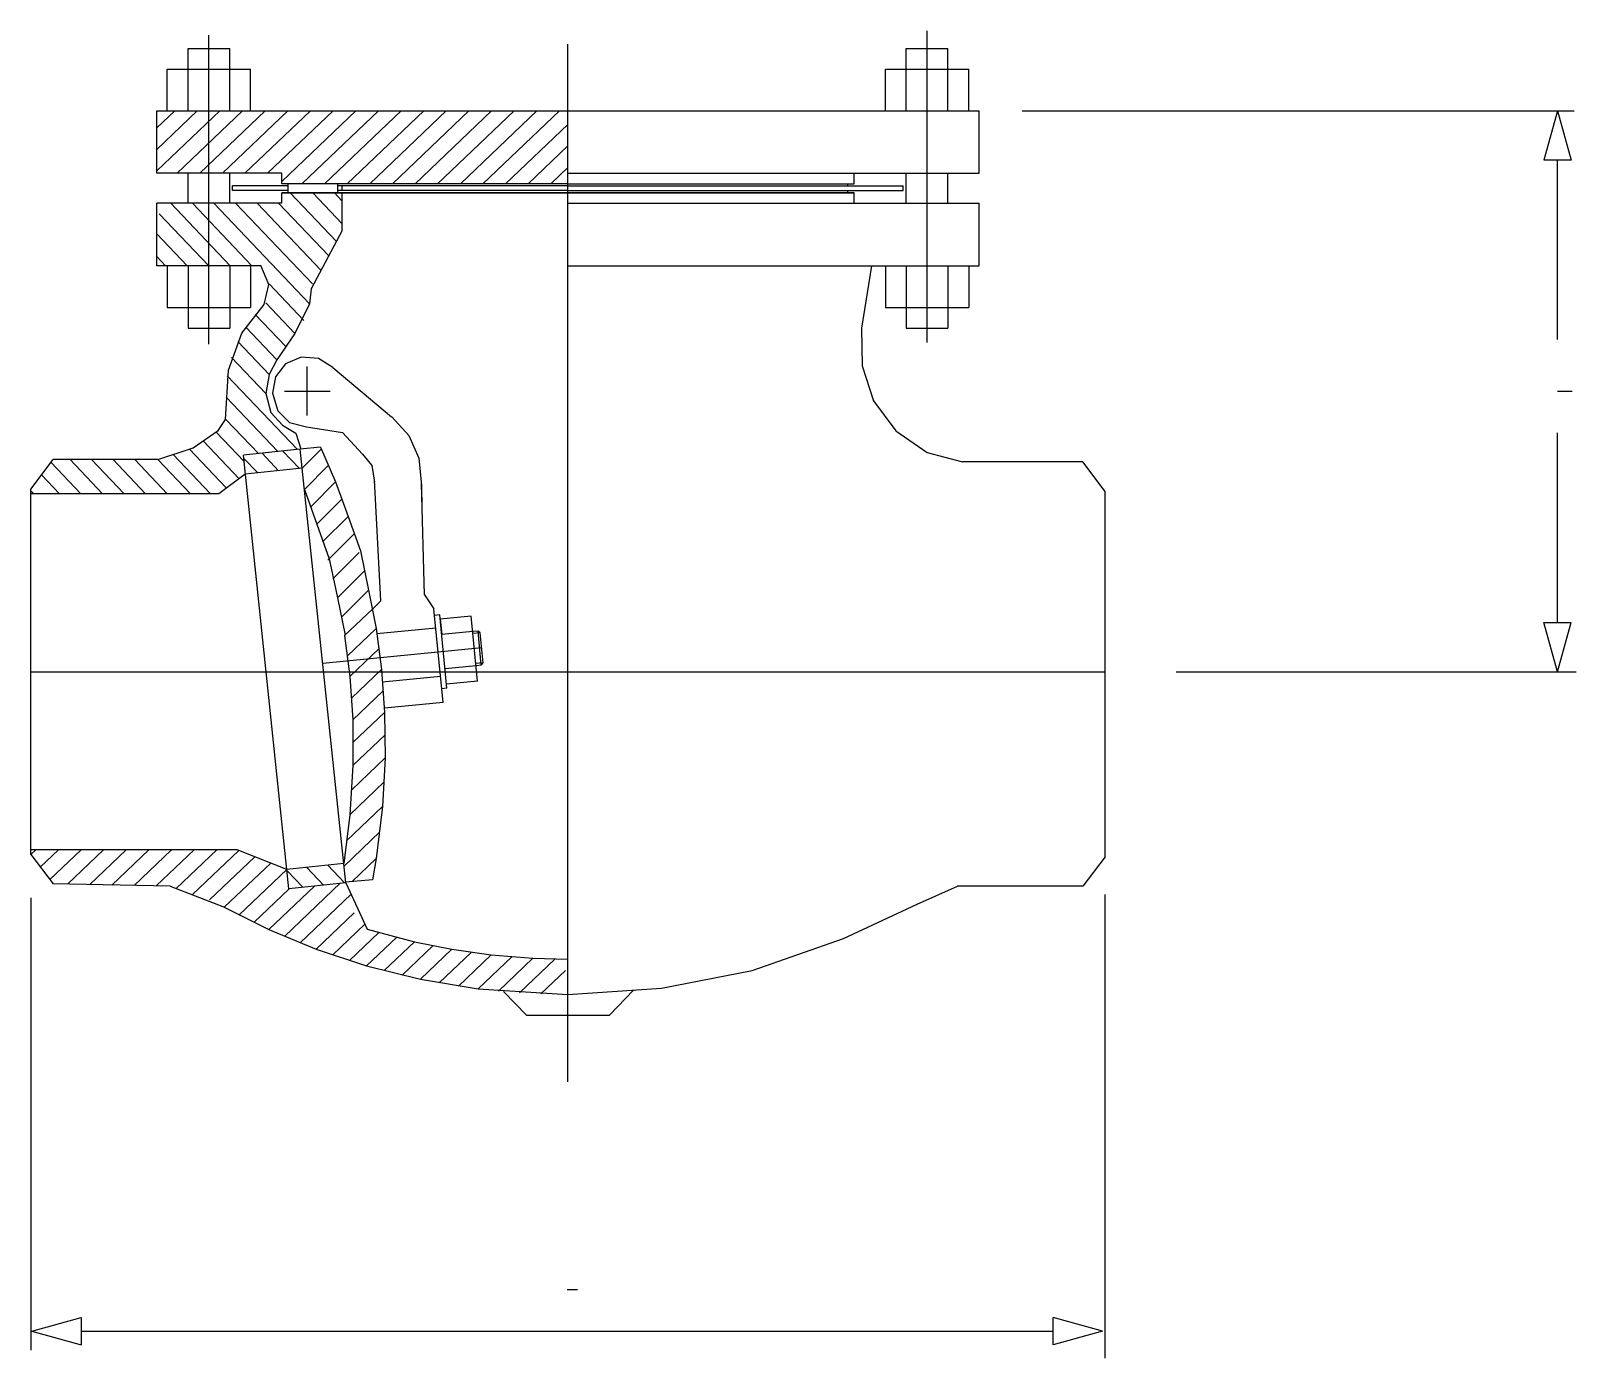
# Model space of a CAD drawing. Extents: x 624 to 1367, y 262 to 899.
import ezdxf

# ---------------------------------------------------------------- set-up
doc = ezdxf.new("R2010")
doc.units = 0
doc.header["$MEASUREMENT"] = 0
doc.layers.get('0').update_dxf_attribs({"linetype": 'CONTINUOUS'})
doc.layers.add('1', color=7, linetype='CONTINUOUS')

msp = doc.modelspace()

# ---------------------------------------------------------------- linework, layer by layer
at = {"linetype": 'Continuous'}
msp.add_line((773.84, 822.79), (773.84, 824.98), dxfattribs=at)
at = {"color": 7, "linetype": 'Continuous'}
for p, q in [((738.63, 777.68), (734.73, 786.74)), ((1028.05, 786.66), (1023.35, 756.71)), ((736.37, 767.99), (738.63, 777.68)), ((758.97, 775.58), (758.18, 768.41)), ((725.54, 754.28), (736.37, 767.99)), ((758.18, 768.41), (751.11, 754.09)), ((719.25, 736.54), (725.54, 754.28)), ((751.11, 754.09), (742.37, 741.52)), ((1023.35, 756.71), (1023.57, 738.55)), ((754.16, 742.69), (746.56, 739.49)), ((762.37, 742.15), (754.16, 742.69)), ((717.74, 712.89), (719.25, 736.54)), ((742.37, 741.52), (738.79, 734.39)), ((746.56, 739.49), (741.76, 733.29)), ((769.39, 737.74), (762.37, 742.15)), ((1023.57, 738.55), (1028.99, 721.86)), ((738.79, 734.39), (737.07, 725.33)), ((741.76, 733.29), (740.29, 725.42)), ((737.07, 725.33), (739.5, 716.2)), ((740.29, 725.42), (742.89, 717.02)), ((1028.99, 721.86), (1039.82, 707.31)), ((714.21, 707.48), (717.74, 712.89)), ((739.5, 716.2), (745.1, 710.02)), ((742.89, 717.02), (748.5, 711.35)), ((797.62, 714.11), (805.77, 705.2)), ((702.23, 699.14), (714.21, 707.48)), ((745.1, 710.02), (751.58, 706.28)), ((748.5, 711.35), (756.63, 709.22)), ((751.58, 706.28), (753.88, 698.66)), ((756.63, 709.22), (773.9, 706.53)), ((773.9, 706.53), (783.57, 696.21)), ((805.77, 705.2), (810.68, 694.22)), ((1039.82, 707.31), (1054.83, 697.04)), ((685.21, 693.53), (702.23, 699.14)), ((763.46, 699.59), (770.59, 682.82)), ((783.57, 696.21), (788.07, 690.69)), ((788.07, 690.69), (789.33, 682.65)), ((810.68, 694.22), (811.91, 681.04)), ((1054.83, 697.04), (1071.76, 692.42)), ((755.7, 679.25), (761.65, 662.57)), ((770.59, 682.82), (776.63, 666.24)), ((811.91, 681.04), (812.1, 670.13)), ((761.65, 662.57), (767.6, 645.89)), ((776.63, 666.24), (782.68, 649.66)), ((767.6, 645.89), (771.51, 627.18)), ((782.68, 649.66), (786.45, 630.81)), ((771.51, 627.18), (775.25, 609.3)), ((786.45, 630.81), (790.13, 612.43)), ((792.44, 625.68), (788.32, 621.75)), ((813.41, 628.56), (817.89, 621.82)), ((774.96, 609.02), (777.53, 589.36)), ((790.13, 612.43), (792.63, 592.7)), ((777.53, 589.36), (778.93, 568.61)), ((792.63, 592.7), (794.17, 572.08)), ((794.17, 572.08), (794.45, 550.24)), ((778.93, 568.61), (778.98, 546.55)), ((794.45, 550.24), (793.22, 526.98)), ((778.98, 546.55), (777.4, 522.95)), ((777.4, 522.95), (774.62, 499.54)), ((793.22, 526.98), (790.11, 501.91)), ((790.11, 501.91), (788.3, 491.75)), ((691.2, 488.61), (717.29, 478.61)), ((1050.01, 480.04), (1069.36, 488.67)), ((717.17, 478.5), (738.59, 467.84)), ((1014.64, 463.5), (1050.01, 480.04)), ((738.59, 467.84), (761.35, 458.44)), ((785.84, 467.98), (808.5, 461.93)), ((808.5, 461.93), (826.46, 458.33)), ((970.83, 448.18), (1014.64, 463.5)), ((761.35, 458.44), (785.56, 450.44)), ((826.46, 458.33), (845.39, 455.64)), ((845.39, 455.64), (865.41, 454)), ((865.41, 454), (882.27, 453.67)), ((785.56, 450.44), (811.42, 444)), ((927.14, 439.6), (970.83, 448.18)), ((811.42, 444), (839.18, 439.37)), ((839.18, 439.37), (882.27, 436.68)), ((882.27, 436.68), (927.14, 439.6))]:
    msp.add_line(p, q, dxfattribs=at)
at = {"layer": '1', "color": 4, "linetype": 'Continuous'}
for p, q in [((1054.77, 749.76), (1054.77, 899.47)), ((709.77, 748.95), (709.77, 897.42)), ((882.27, 861.08), (882.27, 893.12)), ((684.77, 852.9), (693.35, 861.08)), ((684.77, 842.54), (704.22, 861.08)), ((684.77, 832.18), (715.1, 861.08)), ((694.48, 831.08), (725.97, 861.08)), ((705.36, 831.08), (736.85, 861.08)), ((716.24, 831.08), (747.72, 861.08)), ((727.1, 831.08), (758.59, 861.08)), ((737.97, 831.08), (769.46, 861.08)), ((744.77, 827.19), (780.34, 861.08)), ((754.41, 826.02), (791.22, 861.08)), ((765.35, 826.08), (802.09, 861.08)), ((776.16, 826.02), (812.96, 861.08)), ((787.09, 826.08), (823.83, 861.08)), ((797.91, 826.02), (834.7, 861.08)), ((808.84, 826.08), (845.58, 861.08)), ((819.66, 826.02), (856.45, 861.08)), ((830.59, 826.08), (867.33, 861.08)), ((841.4, 826.02), (878.2, 861.08)), ((852.33, 826.08), (882.27, 854.59)), ((863.14, 826.02), (882.27, 844.24)), ((874.08, 826.08), (882.27, 833.88)), ((720.07, 786.66), (691.31, 816.83)), ((730.43, 786.66), (701.84, 816.66)), ((758.18, 768.41), (712.2, 816.66)), ((759.48, 777.93), (722.57, 816.66)), ((763.66, 784.41), (732.93, 816.66)), ((767.37, 791.39), (743.29, 816.66)), ((771.08, 798.37), (748.72, 821.83)), ((773.86, 806.78), (759.69, 821.66)), ((773.86, 817.65), (770.05, 821.66)), ((709.71, 786.66), (685.88, 811.66)), ((699.35, 786.66), (684.77, 801.95)), ((755.46, 760.4), (738.66, 778.03)), ((751.11, 754.09), (737.1, 768.79)), ((742.37, 741.52), (727.46, 757.16)), ((746.52, 748.04), (732.01, 763.26)), ((738.79, 734.39), (723.63, 750.31)), ((737.07, 725.33), (720.62, 742.59)), ((757.01, 714.81), (757.01, 738.33)), ((752.37, 698.42), (718.63, 733.83)), ((742.95, 697.43), (718.01, 723.6)), ((768.05, 726.22), (746.09, 726.22)), ((733.53, 696.44), (717.98, 712.75)), ((726.62, 692.81), (713.48, 706.61)), ((718.09, 680.03), (700.45, 698.55)), ((724.31, 684.36), (707.04, 702.49)), ((754.63, 689.49), (763.86, 698.72)), ((648.31, 677.16), (633.96, 692.22)), ((658.67, 677.16), (643.07, 693.53)), ((669.03, 677.16), (653.43, 693.53)), ((679.39, 677.16), (663.79, 693.53)), ((689.76, 677.16), (674.15, 693.53)), ((700.96, 677.16), (685.32, 693.57)), ((710.47, 677.16), (692.56, 695.95)), ((733.25, 687.16), (726.47, 694.28)), ((743.29, 688.22), (735.29, 696.62)), ((753.33, 689.28), (745.33, 697.68)), ((755.53, 679.08), (767.31, 690.85)), ((637.96, 677.16), (629.38, 686.16)), ((758.68, 670.91), (770.59, 682.82)), ((761.65, 662.57), (773.69, 674.61)), ((764.42, 654.03), (776.63, 666.24)), ((766.99, 645.29), (779.38, 657.68)), ((769.36, 636.34), (781.94, 648.92)), ((771.51, 627.18), (784.3, 639.97)), ((773.43, 617.79), (786.45, 630.81)), ((774.96, 609.02), (788.32, 621.75)), ((776.38, 599.32), (790, 612.3)), ((840.84, 603.07), (764.5, 595.69)), ((777.53, 589.36), (791.44, 602.63)), ((624.27, 591.66), (1140.27, 591.66)), ((778.38, 579.13), (792.63, 592.7)), ((778.93, 568.61), (793.54, 582.53)), ((779.14, 557.76), (794.17, 572.08)), ((778.98, 546.55), (794.48, 561.32)), ((778.42, 534.97), (794.45, 550.24)), ((777.4, 522.95), (794.04, 538.81)), ((775.86, 510.43), (793.22, 526.98)), ((774.75, 498.32), (791.93, 514.69)), ((624.27, 503.94), (626.6, 506.16)), ((628.81, 497.91), (637.47, 506.16)), ((633.36, 491.88), (648.34, 506.16)), ((641.88, 489.64), (659.22, 506.16)), ((652.52, 489.42), (670.09, 506.16)), ((663.16, 489.19), (680.96, 506.16)), ((673.8, 488.97), (691.83, 506.16)), ((684.43, 488.75), (702.7, 506.16)), ((694.02, 487.53), (713.58, 506.16)), ((701.95, 484.72), (724.15, 505.87)), ((710.13, 482.15), (731.81, 502.82)), ((717.17, 478.5), (739.48, 499.76)), ((764.9, 489.17), (756.81, 497.66)), ((774.94, 490.23), (766.85, 498.72)), ((778.55, 490.9), (790.11, 501.91)), ((724.17, 474.81), (747.14, 496.71)), ((746.02, 464.56), (772.95, 490.22)), ((754.86, 488.11), (747.34, 496.01)), ((731.31, 471.26), (748.27, 487.42)), ((738.59, 467.84), (760.49, 488.7)), ((753.61, 461.43), (778.13, 484.79)), ((761.35, 458.44), (779.57, 475.8)), ((769.26, 455.61), (784.74, 470.37)), ((777.32, 452.94), (791.38, 466.34)), ((785.56, 450.44), (799.84, 464.04)), ((793.99, 448.11), (808.5, 461.93)), ((802.61, 445.96), (817.37, 460.02)), ((811.42, 444), (826.46, 458.33)), ((820.45, 442.24), (835.8, 456.86)), ((829.7, 440.69), (845.39, 455.64)), ((839.18, 439.37), (855.25, 454.68)), ((848.92, 438.29), (865.41, 454)), ((858.93, 437.47), (875.9, 453.64)), ((869.24, 436.93), (881.07, 448.21)), ((882.27, 394.62), (882.27, 426.66))]:
    msp.add_line(p, q, dxfattribs=at)
at = {"layer": '1', "color": 7, "linetype": 'Continuous'}
for p, q in [((699.77, 891.08), (719.77, 891.08)), ((699.77, 861.08), (699.77, 891.08)), ((719.77, 861.08), (719.77, 891.08)), ((1044.77, 891.08), (1064.77, 891.08)), ((1044.77, 861.08), (1044.77, 891.08)), ((1064.77, 861.08), (1064.77, 891.08)), ((689.77, 861.08), (689.77, 881.08)), ((689.77, 881.08), (729.77, 881.08)), ((729.77, 861.08), (729.77, 881.08)), ((1034.77, 861.08), (1034.77, 881.08)), ((1034.77, 881.08), (1074.77, 881.08)), ((1074.77, 861.08), (1074.77, 881.08)), ((684.77, 831.08), (684.77, 861.08)), ((684.77, 861.08), (889.07, 861.08)), ((882.27, 426.66), (882.27, 861.08)), ((882.27, 861.08), (1079.77, 861.08)), ((882.27, 426.66), (882.27, 861.08)), ((1079.77, 831.08), (1079.77, 861.08)), ((744.77, 831.08), (684.77, 831.08)), ((699.77, 816.66), (699.77, 831.08)), ((719.77, 816.66), (719.77, 831.08)), ((747.87, 824.98), (721.19, 824.98)), ((721.19, 822.79), (721.19, 824.98)), ((744.77, 826.08), (744.77, 831.08)), ((882.27, 826.08), (744.77, 826.08)), ((747.87, 821.66), (747.87, 826.02)), ((882.27, 826.02), (747.87, 826.02)), ((771.66, 821.66), (771.66, 826.02)), ((882.27, 824.98), (771.66, 824.98)), ((882.27, 831.08), (1079.77, 831.08)), ((882.27, 826.08), (1019.77, 826.08)), ((882.27, 824.98), (1043.35, 824.98)), ((1016.66, 824.98), (1016.66, 826.02)), ((1019.77, 826.08), (1019.77, 831.08)), ((1043.35, 822.79), (1043.35, 824.98)), ((1044.77, 816.66), (1044.77, 831.08)), ((1064.77, 816.66), (1064.77, 831.08)), ((684.77, 786.66), (684.77, 816.66)), ((744.77, 816.66), (684.77, 816.66)), ((747.87, 822.79), (721.19, 822.79)), ((744.77, 816.66), (744.77, 821.66)), ((1019.77, 821.66), (744.77, 821.66)), ((744.77, 821.66), (1019.77, 821.66)), ((882.27, 822.79), (771.66, 822.79)), ((773.86, 803.26), (773.86, 821.3)), ((882.27, 822.79), (1043.35, 822.79)), ((882.27, 816.66), (1079.77, 816.66)), ((1016.66, 821.66), (1016.66, 822.79)), ((1019.77, 816.66), (1019.77, 821.66)), ((1079.77, 786.66), (1079.77, 816.66)), ((773.86, 803.62), (758.97, 775.58)), ((688.98, 786.66), (684.77, 791.08)), ((734.77, 786.66), (684.77, 786.66)), ((689.77, 786.66), (689.77, 766.66)), ((699.77, 786.66), (699.77, 756.66)), ((719.77, 786.66), (719.77, 756.66)), ((729.77, 786.66), (729.77, 766.66)), ((882.27, 786.66), (1079.77, 786.66)), ((1034.77, 786.66), (1034.77, 766.66)), ((1044.77, 786.66), (1044.77, 756.66)), ((1064.77, 786.66), (1064.77, 756.66)), ((1074.77, 786.66), (1074.77, 766.66)), ((689.77, 766.66), (729.77, 766.66)), ((1034.77, 766.66), (1074.77, 766.66)), ((699.77, 756.66), (719.77, 756.66)), ((1044.77, 756.66), (1064.77, 756.66)), ((769.39, 737.74), (797.46, 714.13)), ((753.67, 698.56), (726.32, 695.68)), ((763.46, 699.59), (753.67, 698.56)), ((775.59, 490.29), (753.67, 698.56)), ((624.27, 679.38), (634.94, 693.53)), ((685.21, 693.53), (634.94, 693.53)), ((748.24, 487.41), (726.32, 695.68)), ((1129.59, 692.42), (1071.76, 692.42)), ((1140.27, 678.27), (1129.59, 692.42)), ((727.27, 686.53), (714.49, 677.16)), ((754.62, 689.41), (727.27, 686.53)), ((792.44, 625.68), (789.29, 683.71)), ((624.27, 503.93), (624.27, 679.38)), ((625.65, 677.16), (624.27, 678.61)), ((714.49, 677.16), (624.27, 677.16)), ((813.41, 628.56), (811.84, 682.12)), ((1140.27, 502.82), (1140.27, 678.27)), ((822.26, 576.93), (817.89, 621.82)), ((820.71, 618.98), (818.19, 618.73)), ((824.13, 583.75), (820.71, 618.98)), ((820.89, 616.96), (821.61, 609.5)), ((835.84, 618.41), (820.91, 616.96)), ((838.88, 587.09), (835.84, 618.41)), ((818.79, 612.61), (790.39, 609.85)), ((836.56, 610.94), (821.63, 609.5)), ((839.05, 611.19), (836.56, 610.95)), ((840.14, 610.29), (836.66, 609.96)), ((840.64, 594.8), (839.05, 611.19)), ((840.14, 610.29), (839.05, 611.19)), ((841.54, 595.89), (840.14, 610.29)), ((838.16, 594.56), (823.22, 593.12)), ((841.54, 595.89), (838.06, 595.56)), ((840.64, 594.8), (838.16, 594.56)), ((840.64, 594.8), (841.54, 595.89)), ((821.04, 589.4), (793.21, 586.7)), ((838.88, 587.09), (823.94, 585.66)), ((824.13, 583.75), (821.62, 583.51)), ((822.26, 576.93), (794.07, 574.19)), ((723.43, 506.16), (624.27, 506.16)), ((747.27, 496.66), (723.43, 506.16)), ((624.27, 503.93), (634.94, 489.78)), ((774.62, 499.54), (747.27, 496.66)), ((1140.27, 502.82), (1129.59, 488.67)), ((775.59, 490.29), (748.24, 487.41)), ((788.3, 491.75), (775.56, 490.64)), ((775.59, 490.29), (785.84, 467.98)), ((691.2, 488.61), (634.94, 489.78)), ((1129.59, 488.67), (1069.36, 488.67)), ((862.27, 426.66), (851.34, 438.06)), ((902.27, 426.66), (913.74, 438.64)), ((862.27, 426.66), (882.27, 426.66)), ((882.27, 426.66), (902.27, 426.66))]:
    msp.add_line(p, q, dxfattribs=at)
at = {"layer": '1', "color": 3, "linetype": 'Continuous'}
for p, q in [((1100.43, 861.06), (1365.63, 861.06)), ((1357.61, 861.06), (1351.05, 837.34)), ((1357.61, 861.06), (1364.16, 837.34)), ((1364.16, 837.34), (1351.05, 837.34)), ((1364.16, 837.34), (1351.05, 837.34)), ((1357.61, 751.21), (1357.61, 837.34)), ((1357.61, 615.37), (1357.61, 706.39)), ((1351.05, 615.37), (1364.16, 615.37)), ((1357.61, 591.66), (1351.05, 615.37)), ((1351.05, 615.37), (1364.16, 615.37)), ((1357.61, 591.66), (1364.16, 615.37)), ((1174.45, 591.66), (1366.56, 591.66)), ((624.27, 483.07), (624.27, 265.78)), ((1140.27, 261.98), (1140.27, 484.68)), ((624.69, 274.93), (648.4, 281.49)), ((624.69, 274.93), (648.4, 268.38)), ((648.4, 281.49), (648.4, 268.38)), ((648.4, 281.49), (648.4, 268.38)), ((648.4, 274.93), (1115.39, 274.93)), ((1115.39, 268.38), (1115.39, 281.49)), ((1139.11, 274.93), (1115.39, 281.49)), ((1115.39, 268.38), (1115.39, 281.49)), ((1139.11, 274.93), (1115.39, 268.38))]:
    msp.add_line(p, q, dxfattribs=at)
at = {"layer": '1', "color": 5, "linetype": 'Continuous'}
for p, q in [((1357.61, 726.39), (1364.61, 726.39)), ((881.9, 294.93), (886.9, 294.93))]:
    msp.add_line(p, q, dxfattribs=at)

doc.saveas('drawing.dxf')
